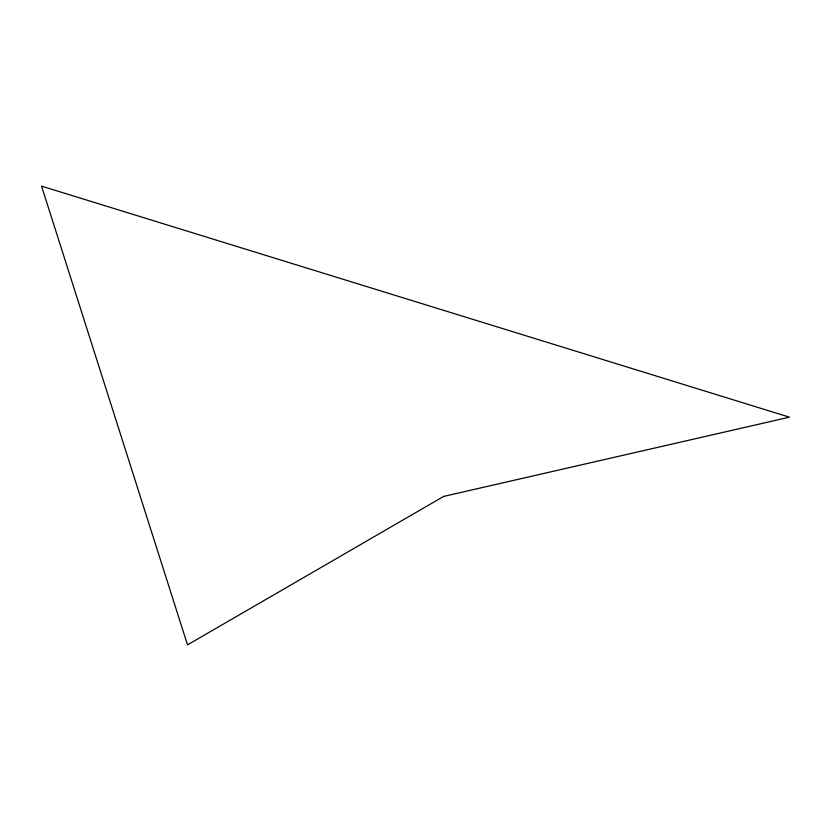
<?xml version="1.0" encoding="UTF-8"?>
<svg xmlns="http://www.w3.org/2000/svg" width="831" height="831" viewBox="0 0 831 831"><rect width="100%" height="100%" fill="white"/><g stroke="black" fill="none" stroke-linecap="round" stroke-linejoin="round"><path stroke-width="1.25" d="M443.671 496.408L187.505 644.877L41.55 186.123L789.45 417.172L443.671 496.408"/></g></svg>
